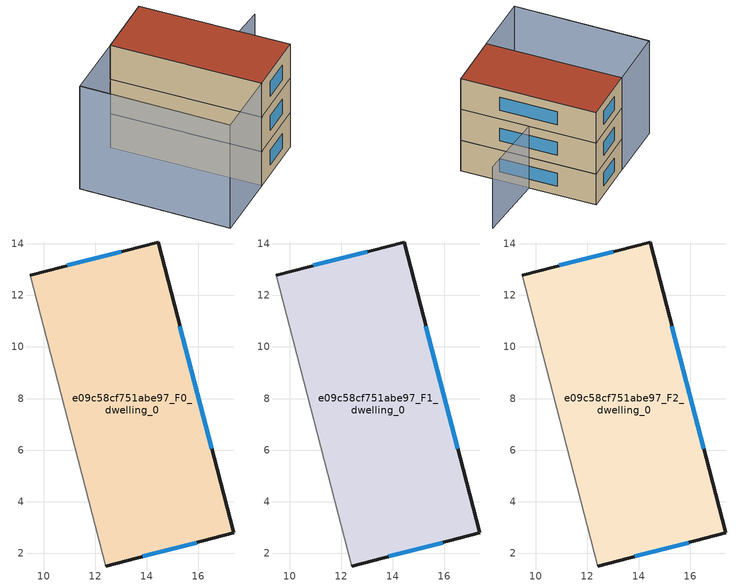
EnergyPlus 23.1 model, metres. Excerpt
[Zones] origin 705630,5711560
e09c58cf751abe97_F0_dwelling_0
 floor ground (EU_floor_Construction): 14.44,14.07 17.37,2.79 12.41,1.5 9.48,12.79 z0
 wall outside (EU_wall_Construction): 12.41,1.5 17.37,2.79 14.44,14.07 9.48,12.79 z0:3
 wall adiabatic (EU_wall_Construction): 9.48,12.79 12.41,1.5 z0:3
 window (EU_Window_Construction): 16.52,6.05 15.29,10.81 / 13.84,1.88 15.94,2.42 / 13.01,13.7 10.91,13.16 z0.87:2.13
e09c58cf751abe97_F1_dwelling_0
 floor to e09c58cf751abe97_F0_dwelling_0 (EU_floor_Construction): 14.44,14.07 17.37,2.79 12.41,1.5 9.48,12.79 z3
 wall outside (EU_wall_Construction): 12.41,1.5 17.37,2.79 14.44,14.07 9.48,12.79 z3:6
 wall adiabatic (EU_wall_Construction): 9.48,12.79 12.41,1.5 z3:6
 window (EU_Window_Construction): 16.52,6.05 15.29,10.81 / 13.84,1.88 15.94,2.42 / 13.01,13.7 10.91,13.16 z3.87:5.13
e09c58cf751abe97_F2_dwelling_0
 floor to e09c58cf751abe97_F1_dwelling_0 (EU_floor_Construction): 14.44,14.07 17.37,2.79 12.41,1.5 9.48,12.79 z6
 wall outside (EU_wall_Construction): 12.41,1.5 17.37,2.79 14.44,14.07 9.48,12.79 z6:9
 wall adiabatic (EU_wall_Construction): 9.48,12.79 12.41,1.5 z6:9
 window (EU_Window_Construction): 16.52,6.05 15.29,10.81 / 13.84,1.88 15.94,2.42 / 13.01,13.7 10.91,13.16 z6.87:8.13
 roof outside (EU_roof_Construction): 17.37,2.79 14.44,14.07 9.48,12.79 12.41,1.5 z9
shading: 15.94,8.49 21.93,9.5 z0:6; 4.26,11.38 7.03,0.17 / 12.41,1.5 7.03,0.17 / 7.03,0.17 4.23,11.49 / 4.23,11.49 9.61,12.82 / 9.61,12.82 12.41,1.5 z0:9
[Building]
EU S2 Campaign: North Axis=0; Terrain=City; Solar Distribution=FullExterior
[Site:Location]
London: Latitude=51.5; Longitude=-0.5; Time Zone=0; Elevation=25
[SizingPeriod:WeatherFileDays]
AnnualSizingPeriod: Begin Month=1; Begin Day of Month=1; End Month=12; End Day of Month=31; Day of Week for Start Day=Monday; Use Weather File Daylight Saving Period=No; Use Weather File Rain and Snow Indicators=No
[MATERIAL]
EU_InternalMass_Material: Roughness=MediumRough; Thickness=0.1; Conductivity=1; Density=1800; Specific Heat=900; Thermal Absorptance=0.9; Solar Absorptance=0.7; Visible Absorptance=0.7
[MATERIAL:NOMASS] Roughness=MediumRough; Thermal Absorptance=0.9; Solar Absorptance=0.7; Visible Absorptance=0.7
Name | Thermal Resistance
EU_wall_NoMass | 0.724719
EU_roof_NoMass | 2.98947
EU_floor_NoMass | 2.39157
[WINDOWMATERIAL:SIMPLEGLAZINGSYSTEM]
EU_Window_SimpleGlazing: UFactor=2.63425; Solar Heat Gain Coefficient=0.76; Visible Transmittance=0.76
[CONSTRUCTION]
EU_wall_Construction: EU_wall_NoMass
EU_roof_Construction: EU_roof_NoMass
EU_floor_Construction: EU_floor_NoMass
EU_Window_Construction: EU_Window_SimpleGlazing
EU_InternalMass_Construction: EU_InternalMass_Material
[ZONE] Type=1; Multiplier=1; Ceiling Height=autocalculate; Floor Area=autocalculate; Part of Total Floor Area=Yes
Name | Volume
e09c58cf751abe97_F0_dwelling_0 | 179.083
e09c58cf751abe97_F1_dwelling_0; e09c58cf751abe97_F2_dwelling_0 | 179.082
[INTERNALMASS] Construction=EU_InternalMass_Construction; Surface Area=59.6944
Name | Zone or ZoneList
e09c58cf751abe97_F0_dwelling_0_EU_InternalMass | e09c58cf751abe97_F0_dwelling_0
e09c58cf751abe97_F1_dwelling_0_EU_InternalMass | e09c58cf751abe97_F1_dwelling_0
e09c58cf751abe97_F2_dwelling_0_EU_InternalMass | e09c58cf751abe97_F2_dwelling_0
[OTHEREQUIPMENT] Fuel Type=Electricity; Design Level Calculation Method=Watts/Area; Power per Zone Floor Area=1; Fraction Latent=0; Fraction Radiant=0; Fraction Lost=0; Carbon Dioxide Generation Rate=0; EndUse Subcategory=EU_Step8_InternalGains
Name | Zone or ZoneList or Space or SpaceList | Schedule
EU_Step8_InternalGain_e09c58cf751abe97_F0_dwelling_0_f000 | e09c58cf751abe97_F0_dwelling_0 | EU_Step8_GainSchedule_e09c58cf751abe97_F0_dwelling_0_f000
EU_Step8_InternalGain_e09c58cf751abe97_F1_dwelling_0_f000 | e09c58cf751abe97_F1_dwelling_0 | EU_Step8_GainSchedule_e09c58cf751abe97_F1_dwelling_0_f000
EU_Step8_InternalGain_e09c58cf751abe97_F2_dwelling_0_f000 | e09c58cf751abe97_F2_dwelling_0 | EU_Step8_GainSchedule_e09c58cf751abe97_F2_dwelling_0_f000
[ZONEVENTILATION:DESIGNFLOWRATE] Schedule=EU_AlwaysOn; Design Flow Rate Calculation Method=AirChanges/Hour; Air Changes per Hour=0.418135; Ventilation Type=Natural; Fan Pressure Rise=0; Fan Total Efficiency=1; Constant Term Coefficient=1; Temperature Term Coefficient=0; Velocity Term Coefficient=0; Velocity Squared Term Coefficient=0; Minimum Indoor Temperature=-100; Maximum Indoor Temperature=100; Delta Temperature=-100; Minimum Outdoor Temperature=-100; Maximum Outdoor Temperature=100; Maximum Wind Speed=40
Name | Zone or ZoneList or Space or SpaceList
EU_ConstantAir_e09c58cf751abe97_F0_dwelling_0 | e09c58cf751abe97_F0_dwelling_0
EU_ConstantAir_e09c58cf751abe97_F1_dwelling_0 | e09c58cf751abe97_F1_dwelling_0
EU_ConstantAir_e09c58cf751abe97_F2_dwelling_0 | e09c58cf751abe97_F2_dwelling_0
[HVACTEMPLATE:THERMOSTAT] Constant Heating Setpoint=20; Constant Cooling Setpoint=50
EU_HeatOnly_e09c58cf751abe97_F0_dwelling_0; EU_HeatOnly_e09c58cf751abe97_F1_dwelling_0; EU_HeatOnly_e09c58cf751abe97_F2_dwelling_0
[HVACTEMPLATE:ZONE:IDEALLOADSAIRSYSTEM] System Availability Schedule=EU_AlwaysOn; Maximum Heating Supply Air Temperature=50; Minimum Cooling Supply Air Temperature=13; Maximum Heating Supply Air Humidity Ratio=0.0156; Minimum Cooling Supply Air Humidity Ratio=0.0077; Heating Limit=NoLimit; Cooling Limit=NoLimit; Heating Availability Schedule=EU_AlwaysOn; Cooling Availability Schedule=EU_CoolingOff; Dehumidification Control Type=ConstantSensibleHeatRatio; Cooling Sensible Heat Ratio=0.7; Dehumidification Setpoint=60; Humidification Control Type=None; Humidification Setpoint=30; Outdoor Air Method=None; Outdoor Air Flow Rate per Person=0.00944; Outdoor Air Flow Rate per Zone Floor Area=0; Outdoor Air Flow Rate per Zone=0; Demand Controlled Ventilation Type=None; Outdoor Air Economizer Type=NoEconomizer; Heat Recovery Type=None; Sensible Heat Recovery Effectiveness=0.7; Latent Heat Recovery Effectiveness=0.65
Name | Template Thermostat
e09c58cf751abe97_F0_dwelling_0 | EU_HeatOnly_e09c58cf751abe97_F0_dwelling_0
e09c58cf751abe97_F1_dwelling_0 | EU_HeatOnly_e09c58cf751abe97_F1_dwelling_0
e09c58cf751abe97_F2_dwelling_0 | EU_HeatOnly_e09c58cf751abe97_F2_dwelling_0
[SIZING:ZONE] Zone Cooling Design Supply Air Temperature Input Method=SupplyAirTemperature; Zone Cooling Design Supply Air Temperature=13; Zone Heating Design Supply Air Temperature Input Method=SupplyAirTemperature; Zone Heating Design Supply Air Temperature=50; Zone Cooling Design Supply Air Humidity Ratio=0.008; Zone Heating Design Supply Air Humidity Ratio=0.008; Cooling Design Air Flow Method=DesignDay; Cooling Design Air Flow Rate=0; Cooling Minimum Air Flow per Zone Floor Area=0.000762; Cooling Minimum Air Flow=0; Cooling Minimum Air Flow Fraction=0.2; Heating Design Air Flow Method=DesignDay; Heating Design Air Flow Rate=0; Heating Maximum Air Flow per Zone Floor Area=0.002032; Heating Maximum Air Flow=0.141576; Heating Maximum Air Flow Fraction=0.3; Account for Dedicated Outdoor Air System=No; Dedicated Outdoor Air System Control Strategy=NeutralSupplyAir; Dedicated Outdoor Air Low Setpoint Temperature for Design=autosize; Dedicated Outdoor Air High Setpoint Temperature for Design=autosize; Zone Load Sizing Method=Sensible Load Only No Latent Load; Zone Latent Cooling Design Supply Air Humidity Ratio Input Method=HumidityRatioDifference; Zone Cooling Design Supply Air Humidity Ratio Difference=0.005; Zone Latent Heating Design Supply Air Humidity Ratio Input Method=HumidityRatioDifference; Zone Humidification Design Supply Air Humidity Ratio Difference=0.005
e09c58cf751abe97_F0_dwelling_0; e09c58cf751abe97_F1_dwelling_0; e09c58cf751abe97_F2_dwelling_0
[SCHEDULE:CONSTANT]
Name | Hourly Value
EU_AlwaysOn | 1
EU_CoolingOff | 0
[SCHEDULE:FILE] Column Number=1; Rows to Skip at Top=0; Number of Hours of Data=8760; Column Separator=Comma; Interpolate to Timestep=No; Minutes per Item=60; Adjust Schedule for Daylight Savings=Yes
Name | File
EU_Step8_GainSchedule_e09c58cf751abe97_F0_dwelling_0_f000 | ../../schedules/e09c58cf751abe97/e09c58cf751abe97_F0_dwelling_0_f000_gain.csv
EU_Step8_GainSchedule_e09c58cf751abe97_F1_dwelling_0_f000 | ../../schedules/e09c58cf751abe97/e09c58cf751abe97_F1_dwelling_0_f000_gain.csv
EU_Step8_GainSchedule_e09c58cf751abe97_F2_dwelling_0_f000 | ../../schedules/e09c58cf751abe97/e09c58cf751abe97_F2_dwelling_0_f000_gain.csv
